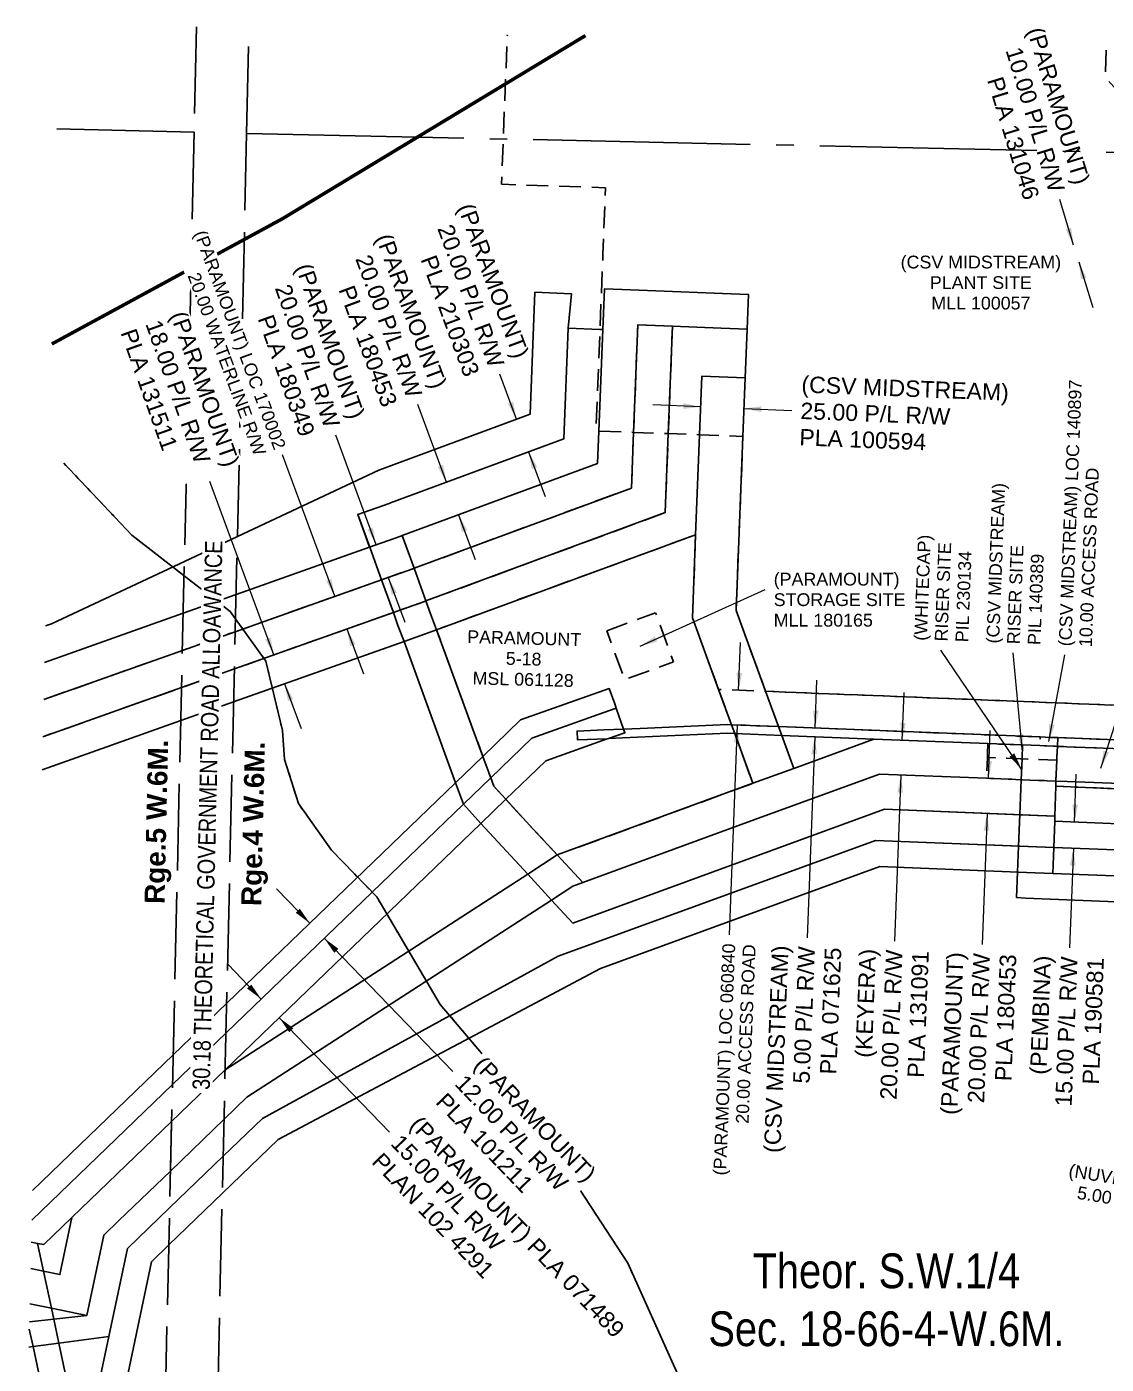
# Model space of a CAD drawing. Extents: x 393512 to 398378, y 6060644 to 6064862.
# Drawn here: x 396532 to 397153, y 6063277 to 6064047 of the extents above; entities that cross this region are included whole.
import ezdxf
from ezdxf.enums import TextEntityAlignment as Align

# ---------------------------------------------------------------- set-up
doc = ezdxf.new("R2010")
doc.units = 0
doc.header["$LTSCALE"] = 5
for name, pattern in [('DASHDOT2', [12.7, 6.35, -3.175, 0, -3.175]), ('foc-ACCESSROAD', [3.75, 2.5, -1.25]), ('foc-QUARTERLINE', [33, 25, -3, 2, -3]), ('foc-UNSURVEYED', [12.5, 10, -2.5]), ('foc-WHEELTRACKS', [2, 0.4, -1.6])]:
    doc.linetypes.add(name, pattern=pattern)
for name, color, linetype in [('AS-WILDLIFE', 131, 'DASHDOT2'), ('C-SYMBOL', 7, 'Continuous'), ('D-TXT', 6, 'Continuous'), ('F-AR', 190, 'foc-ACCESSROAD'), ('F-RW', 190, 'Continuous'), ('F-WS', 190, 'foc-ACCESSROAD'), ('L-QSEC', 8, 'foc-QUARTERLINE'), ('L-USEC', 7, 'foc-UNSURVEYED'), ('T-CREEK', 160, 'Continuous'), ('T-WATER-P3', 160, 'foc-WHEELTRACKS')]:
    doc.layers.add(name, color=color, linetype=linetype)
for name, color, linetype, lineweight in [('C-AR-T', 13, 'Continuous', 9), ('F-AR-T', 190, 'Continuous', 9), ('F-RW-T', 190, 'Continuous', 9), ('F-WS-T', 190, 'Continuous', 9)]:
    doc.layers.add(name, color=color, linetype=linetype, lineweight=lineweight)
doc.styles.add('175L', font='ARIALN.TTF', dxfattribs={"height": 20})
doc.styles.add('80CG', font='ARIALN.TTF', dxfattribs={"height": 10})
doc.styles.add('80L', font='ARIALN.TTF', dxfattribs={"height": 10})
doc.styles.add('A60', font='arial.ttf', dxfattribs={"height": 7.35})
doc.styles.add('A80', font='arial.ttf', dxfattribs={"height": 9.5})
doc.styles.add('AB100', font='arialbd.ttf', dxfattribs={"height": 11.5})
doc.styles.add('foc-LtypeFont', font='ARIALN.TTF', dxfattribs={"height": 7.35})
doc.linetypes.add('foc-TOPO-flowdirection-NOLINE', pattern='A,0,[">",foc-LtypeFont,S=0.3,R=0,X=0,Y=-0.945],-20,[">",foc-LtypeFont,S=0.3,R=0,X=0,Y=-0.945],0', length=20)
doc.dimstyles.new('Compass 5 000', dxfattribs={"dimscale": 5, "dimtxt": 9, "dimasz": 2, "dimexe": 0.2, "dimexo": 0.0625, "dimgap": 0.5, "dimtad": 0, "dimtih": 1, "dimtoh": 1, "dimzin": 0, "dimdsep": 46, "dimtxsty": '80CG', "dimcen": 0.1, "dimse1": 1, "dimse2": 1, "dimclrd": 256, "dimclrt": 256, "dimaunit": 1, "dimadec": 4, "dimazin": 0, "dimtfac": 0.06, "dimtofl": 0, "dimtmove": 0, "dimatfit": 1, "dimfxl": 0.2, "dimtolj": 1, "dimtzin": 0, "dimlwd": -1, "dimarcsym": 0})

msp = doc.modelspace()

# ---------------------------------------------------------------- linework, layer by layer
at = {"layer": 'AS-WILDLIFE', "const_width": 2}
msp.add_lwpolyline([(396546.25, 6063864.09), (396678.9, 6063936.09), (396853.41, 6064041.54)], dxfattribs=at)
at = {"layer": 'F-AR', "flags": 128}
msp.add_lwpolyline([(396541.57, 6063659.43), (396621.38, 6063687.72), (396651.8, 6063698.5), (396736.04, 6063728.36), (396753.99, 6063734.73), (396754.76, 6063735.02), (396879.9, 6063781.15), (396881.14, 6063813.22), (396883.54, 6063875.02), (396903.52, 6063874.24), (396901.13, 6063812.49), (396899.37, 6063767.01), (396761.62, 6063716.23), (396760.79, 6063715.92), (396742.88, 6063709.57), (396651.31, 6063677.11), (396620.89, 6063666.33), (396541.08, 6063638.04)], dxfattribs=at)
for points in [[(397284.92, 6063638.78), (397307.93, 6063622.68), (397314.35, 6063624.22), (397321.05, 6063625.78), (397322.21, 6063626.04), (397320.74, 6063622.09), (397313.38, 6063602.37), (397311.08, 6063596.21), (397310.03, 6063596.93), (397305.73, 6063599.92), (397301.61, 6063602.81), (397275.81, 6063620.74), (397266.03, 6063624.04), (397240.73, 6063632.56), (397239.48, 6063632.98), (397230.47, 6063633.34), (397125.27, 6063637.52), (397121.01, 6063637.69), (397115.27, 6063637.92), (396964.59, 6063643.91), (396937.5, 6063644.99), (396930.06, 6063665.3), (396957.15, 6063664.22), (397243.12, 6063652.85), (397284.92, 6063638.78)], [(397125.27, 6063637.52), (397125.07, 6063632.53), (397124.05, 6063632.57), (397123.1, 6063632.6), (397115.07, 6063632.92), (397115.27, 6063637.92), (397121.01, 6063637.69), (397125.27, 6063637.52)]]:
    msp.add_lwpolyline(points, close=True, dxfattribs=at)
at = {"layer": 'F-RW', "flags": 128}
for points in [[(396542.06, 6063680.81), (396621.87, 6063709.11), (396652.29, 6063719.89), (396729.19, 6063747.15), (396747.19, 6063753.54), (396747.91, 6063753.8), (396860.44, 6063795.29), (396861.16, 6063813.96), (396863.42, 6063872.32), (396864.33, 6063895.8), (396884.31, 6063895.01), (396932.23, 6063893.12), (396947.32, 6063892.52), (396946.5, 6063872.54), (396931.49, 6063873.13), (396903.52, 6063874.24), (396883.54, 6063875.02), (396881.14, 6063813.22), (396879.9, 6063781.15), (396754.76, 6063735.02), (396753.99, 6063734.73), (396736.04, 6063728.36), (396651.8, 6063698.5), (396621.38, 6063687.72), (396541.57, 6063659.43)], [(396542.54, 6063701.86), (396546.05, 6063703.09), (396622.55, 6063738.97), (396653.05, 6063753.28), (396734.45, 6063791.46), (396821.6, 6063823.74), (396824.37, 6063893.83), (396845.3, 6063893), (396843.46, 6063873.08), (396841.03, 6063809.54), (396741.23, 6063772.66), (396740.39, 6063772.35), (396722.36, 6063765.95), (396729.19, 6063747.15), (396652.29, 6063719.89), (396621.87, 6063709.11), (396542.06, 6063680.81)], [(396541.08, 6063638.04), (396620.89, 6063666.33), (396651.31, 6063677.11), (396742.88, 6063709.57), (396760.79, 6063715.92), (396761.62, 6063716.23), (396899.37, 6063767.01), (396901.13, 6063812.49), (396903.52, 6063874.24), (396931.49, 6063873.13), (396946.49, 6063872.54), (396945.39, 6063844.6), (396930.44, 6063845.19), (396920.42, 6063845.58), (396919.1, 6063811.83), (396916.85, 6063754.27), (396767.68, 6063699.63), (396748.98, 6063692.94), (396650.87, 6063658.2), (396620.46, 6063647.4), (396540.65, 6063619.06)], [(397174.34, 6063587.4), (397123.59, 6063589.41), (397123.71, 6063592.41), (397108.7, 6063593.01), (397025.49, 6063596.3), (396846.22, 6063530.83), (396833.94, 6063544.09), (396820.17, 6063559), (396793.21, 6063588.18), (396783.17, 6063599.2), (396778.63, 6063611.59), (396748.99, 6063692.87), (396745.5, 6063701.98), (396742.88, 6063709.57), (396736.04, 6063728.36), (396729.2, 6063747.15), (396722.36, 6063765.95), (396740.39, 6063772.35), (396741.23, 6063772.65), (396841.01, 6063809.51), (396843.46, 6063873.1), (396861.79, 6063872.38), (396863.42, 6063872.32), (396861.16, 6063813.96), (396860.44, 6063795.29), (396747.91, 6063753.8), (396754.76, 6063735.02), (396761.62, 6063716.23), (396764.29, 6063708.82), (396767.7, 6063699.61), (396794.36, 6063626.75), (396798.87, 6063614.44), (396800.65, 6063609.56), (396807.59, 6063602.04), (396823.41, 6063584.91), (396837.18, 6063570), (396851.88, 6063554.09), (396956.72, 6063592.46), (397022.63, 6063616.59), (397084.31, 6063614.13), (397109.28, 6063613.14), (397124.28, 6063612.54), (397124.17, 6063609.55), (397149.89, 6063608.52), (397151.88, 6063608.45), (397154.14, 6063608.35)], [(396535.1, 6063376.9), (396616.05, 6063454.91), (396646.9, 6063484.64), (396778.63, 6063611.59), (396794.36, 6063626.76), (396816.1, 6063647.71), (396867.14, 6063665.78), (396870.25, 6063657.04), (396871.16, 6063654.47), (396860.75, 6063650.78), (396822.56, 6063637.27), (396798.88, 6063614.44), (396783.17, 6063599.2), (396646.51, 6063467.6), (396615.66, 6063437.87), (396534.71, 6063359.86)], [(396534.71, 6063359.86), (396615.66, 6063437.87), (396646.51, 6063467.6), (396783.17, 6063599.2), (396798.88, 6063614.44), (396822.56, 6063637.27), (396860.75, 6063650.78), (396871.16, 6063654.47), (396875.41, 6063642.44), (396876.16, 6063640.33), (396866.76, 6063637.05), (396865.88, 6063636.84), (396830.61, 6063624.22), (396820.8, 6063614.77), (396807.59, 6063602.04), (396793.21, 6063588.18), (396646.02, 6063446.33), (396615.17, 6063416.6), (396557.84, 6063361.34), (396541.69, 6063345.78), (396538.07, 6063346.51), (396534.43, 6063347.26)], [(397157.04, 6063631.25), (397125.07, 6063632.53), (397124.05, 6063632.57), (397123.1, 6063632.6), (397115.07, 6063632.92), (397110.09, 6063633.12), (397085.1, 6063634.11), (397019.47, 6063636.73), (396966.45, 6063638.84), (396939.35, 6063639.91), (396935.16, 6063640.08), (396874.79, 6063637.41), (396866.76, 6063637.05), (396865.88, 6063636.84), (396848.85, 6063636.26), (396848.63, 6063641.26), (396863.99, 6063641.94), (396875.41, 6063642.44), (396884.94, 6063642.87), (396935.2, 6063645.08), (396937.49, 6063644.99), (396964.59, 6063643.91), (397115.27, 6063637.92), (397121.01, 6063637.69), (397125.27, 6063637.52), (397230.47, 6063633.34)], [(397166.49, 6063610.86), (397130.66, 6063612.29), (397124.28, 6063612.54), (397109.28, 6063613.14), (397084.31, 6063614.13), (397022.63, 6063616.59), (396956.72, 6063592.46), (396851.88, 6063554.09), (396846.16, 6063552), (396833.94, 6063544.09), (396658.51, 6063430.59), (396645.37, 6063417.93), (396614.52, 6063388.02), (396615.17, 6063416.6), (396646.02, 6063446.33), (396820.17, 6063559), (396837.18, 6063570), (396949.84, 6063611.24), (396973.39, 6063619.86), (397019.47, 6063636.73), (397085.1, 6063634.11), (397110.09, 6063633.12), (397115.07, 6063632.92), (397123.1, 6063632.6), (397124.05, 6063632.57), (397125.07, 6063632.53), (397157.04, 6063631.25)], [(397173.2, 6063542.44), (397106.83, 6063545.07), (397101.61, 6063545.55), (397102.19, 6063560.17), (397102.78, 6063575.15), (397103.5, 6063593.21), (397104.3, 6063613.34), (397104.78, 6063625.33), (397105.09, 6063633.32), (397110.09, 6063633.12), (397115.07, 6063632.92), (397123.1, 6063632.6), (397124.05, 6063632.57), (397125.07, 6063632.53), (397124.83, 6063626.54), (397124.75, 6063624.54), (397124.28, 6063612.54), (397124.17, 6063609.55), (397123.71, 6063592.41), (397123.59, 6063589.41), (397123.01, 6063574.35), (397122.42, 6063559.42), (397173.19, 6063557.42)], [(396533.38, 6063301.44), (396547.33, 6063302.95), (396566.33, 6063305.02), (396576.15, 6063351.26), (396584.87, 6063359.62), (396614.52, 6063388.02), (396645.37, 6063417.93), (396658.51, 6063430.59), (396833.94, 6063544.09), (396846.22, 6063530.83), (397025.49, 6063596.3), (397123.71, 6063592.41), (397123.59, 6063589.41), (397174.34, 6063587.4)], [(397173.78, 6063572.34), (397123.03, 6063574.35), (397020.46, 6063578.42), (396837.74, 6063511.72), (396667.48, 6063418.41), (396644.89, 6063396.64), (396614.04, 6063366.9), (396589.85, 6063343.59), (396579.08, 6063292.87), (396550.28, 6063289.06), (396535.41, 6063287.1), (396533.04, 6063286.78)], [(396564.28, 6063223.18), (396579.08, 6063292.87), (396589.85, 6063343.59), (396614.04, 6063366.9), (396644.89, 6063396.64), (396667.48, 6063418.41), (396837.74, 6063511.72), (397020.46, 6063578.42), (397108, 6063574.95), (397123.02, 6063574.35), (397173.78, 6063572.34)], [(397173.18, 6063557.38), (397122.43, 6063559.39), (397107.41, 6063559.97), (397022.84, 6063563.32), (396862.12, 6063504.66), (396676.54, 6063406.33), (396644.4, 6063375.34), (396613.55, 6063345.59), (396603.56, 6063335.96), (396579.72, 6063222.79)], [(396534.08, 6063332.02), (396541.47, 6063330.51), (396550.89, 6063328.58), (396557.84, 6063361.34), (396615.17, 6063416.6), (396614.52, 6063388.02), (396584.87, 6063359.62), (396576.15, 6063351.26), (396566.33, 6063305.02), (396546.01, 6063309.17), (396533.61, 6063311.7)], [(396534.43, 6063347.26), (396538.07, 6063346.51), (396541.47, 6063330.51), (396546.01, 6063309.17), (396547.33, 6063302.95), (396550.28, 6063289.06), (396564.28, 6063223.18), (396570.73, 6063192.85), (396577.17, 6063162.51), (396603.09, 6063040.57), (396606.23, 6063025.94), (396633.5, 6062899), (396639.48, 6062871.16), (396643.68, 6062851.61), (396647.88, 6062832.04), (396651.03, 6062817.39), (396654.14, 6062802.7), (396683.11, 6062665.77), (396729.65, 6062442.67), (396732.9, 6062427.09), (396733.7, 6062424.9), (396737.38, 6062414.96), (396744.68, 6062395.27), (396752.94, 6062372.8)], [(396533.28, 6063297.14), (396535.41, 6063287.1), (396555.34, 6063193.25), (396561.78, 6063162.91), (396588.41, 6063037.47), (396604.75, 6062961.39), (396629, 6062848.54), (396632.02, 6062834.46), (396633.2, 6062828.96), (396647.88, 6062832.04), (396813.84, 6062866.78), (396817.85, 6062852.28), (396651.03, 6062817.39), (396636.35, 6062814.3), (396631.54, 6062813.29), (396621.67, 6062811.22), (396618.51, 6062825.92), (396614.32, 6062845.47), (396603.28, 6062896.86), (396573.75, 6063034.34), (396546.36, 6063163.31), (396539.92, 6063193.64), (396531.79, 6063231.95)], [(396737.19, 6062372.15), (396732.39, 6062385.32), (396725.06, 6062405.08), (396721.38, 6062414.99), (396719.64, 6062419.66), (396718.48, 6062422.8), (396715.97, 6062434.79), (396668.44, 6062662.67), (396639.46, 6062799.62), (396636.35, 6062814.3), (396633.2, 6062828.96), (396632.02, 6062834.46), (396629, 6062848.54), (396624.8, 6062868.09), (396604.75, 6062961.39), (396588.41, 6063037.47), (396561.78, 6063162.91), (396555.34, 6063193.25), (396535.41, 6063287.1), (396533.28, 6063297.14)]]:
    msp.add_lwpolyline(points, dxfattribs=at)
msp.add_lwpolyline([(396973.39, 6063619.86), (396949.84, 6063611.24), (396939.35, 6063639.91), (396937.49, 6063644.99), (396930.05, 6063665.29), (396914.96, 6063706.53), (396916.85, 6063754.27), (396919.11, 6063811.83), (396920.43, 6063845.59), (396930.44, 6063845.21), (396945.41, 6063844.62), (396944.09, 6063810.91), (396940.12, 6063710.66), (396957.15, 6063664.22), (396964.59, 6063643.91), (396966.45, 6063638.84), (396973.39, 6063619.86)], close=True, dxfattribs=at)
at = {"layer": 'F-WS', "flags": 128}
msp.add_lwpolyline([(397153.24, 6064033.09), (397152.63, 6064017.55), (397181.41, 6063986.35), (397213.7, 6063985.02), (397225.16, 6063972.87), (397242.37, 6063954.64), (397256.75, 6063939.4), (397317.49, 6063875.01), (397301.07, 6063837.42), (397252.08, 6063739.05), (397346.37, 6063692.1), (397350.49, 6063690.04), (397349.29, 6063687.74), (397316.7, 6063628.39), (397314.35, 6063624.22), (397307.93, 6063622.69), (397284.93, 6063638.78), (397243.12, 6063652.85), (396957.15, 6063664.22), (396940.12, 6063710.66), (396944.09, 6063810.91), (396919.11, 6063811.83), (396901.13, 6063812.49), (396881.14, 6063813.22), (396861.16, 6063813.96), (396859.51, 6063814.02), (396861.79, 6063872.38), (396863.5, 6063915.84), (396864.09, 6063930.81), (396865, 6063954), (396805.06, 6063955.99), (396806.09, 6063982.02), (396808.45, 6064042)], dxfattribs=at)
for points in [[(396916.85, 6063754.27), (396914.96, 6063706.53), (396930.05, 6063665.3), (396937.49, 6063644.99), (396939.35, 6063639.91), (396949.84, 6063611.24), (396837.18, 6063570), (396823.41, 6063584.91), (396807.59, 6063602.04), (396800.64, 6063609.56), (396798.87, 6063614.44), (396794.35, 6063626.75), (396767.67, 6063699.63), (396916.85, 6063754.27)], [(396865.65, 6063699.03), (396893.81, 6063709.34), (396904.13, 6063681.19), (396875.97, 6063670.87), (396865.65, 6063699.03)], [(397124.83, 6063626.54), (397124.75, 6063624.54), (397109.77, 6063625.13), (397084.79, 6063626.12), (397084.88, 6063628.12), (397085.1, 6063634.11), (397110.09, 6063633.12), (397115.07, 6063632.92), (397123.1, 6063632.6), (397124.05, 6063632.57), (397125.07, 6063632.53), (397124.83, 6063626.54)], [(397175.58, 6063617.5), (397175.32, 6063610.51), (397166.49, 6063610.86), (397166.25, 6063607.87), (397156.13, 6063608.28), (397155.15, 6063608.31), (397154.14, 6063608.35), (397151.88, 6063608.44), (397149.89, 6063608.52), (397124.16, 6063609.55), (397124.28, 6063612.54), (397124.75, 6063624.54), (397124.83, 6063626.54), (397125.07, 6063632.53), (397157.04, 6063631.25), (397176.05, 6063630.5), (397175.9, 6063627.5), (397175.58, 6063617.5)], [(397124.75, 6063624.54), (397124.28, 6063612.54), (397109.28, 6063613.14), (397084.31, 6063614.13), (397084.79, 6063626.12), (397109.77, 6063625.13), (397124.75, 6063624.54)]]:
    msp.add_lwpolyline(points, close=True, dxfattribs=at)
at = {"layer": 'L-QSEC'}
for p, q in [((396549.09, 6063987.96), (396628.21, 6063985.91)), ((396658.36, 6063985.26), (397449.2, 6063968))]:
    msp.add_line(p, q, dxfattribs=at)
at = {"layer": 'L-USEC'}
for p, q in [((396629.6, 6064046.62), (396628.21, 6063985.91)), ((396658.36, 6063985.26), (396659.75, 6064045.84)), ((396628.21, 6063985.91), (396610.03, 6063191.84)), ((396640.18, 6063191.18), (396658.36, 6063985.26))]:
    msp.add_line(p, q, dxfattribs=at)
at = {"layer": 'T-CREEK', "linetype": 'foc-TOPO-flowdirection-NOLINE', "flags": 128}
msp.add_lwpolyline([(396553.18, 6063795.45), (396592.29, 6063754.05), (396648.83, 6063710.21), (396669.42, 6063681.6), (396678.93, 6063641.56), (396680.25, 6063625.01), (396688.2, 6063599.59), (396707.21, 6063572.81), (396733.27, 6063545.85), (396769.8, 6063484.02), (396816.4, 6063429.13), (396877.76, 6063335.18), (396913.55, 6063255.73), (396927.11, 6063234.69), (396941.12, 6063219.73), (396955.19, 6063210.39), (396985.81, 6063197.31), (397020.08, 6063173.29), (397028.96, 6063162.69), (397047.31, 6063149.05), (397081.44, 6063134.52), (397123.27, 6063134.58), (397129.56, 6063132.54), (397156.39, 6063114.38), (397179.88, 6063086.09), (397195.53, 6063052.01), (397185.94, 6062998.56), (397217.48, 6062980.71), (397275.17, 6062956.75), (397303.8, 6062936.99), (397365.41, 6062900.83), (397498.79, 6062838.6), (397513.61, 6062829.2)], dxfattribs=at)
at = {"layer": 'T-WATER-P3', "flags": 128}
msp.add_lwpolyline([(396553.18, 6063795.45), (396592.29, 6063754.05), (396648.83, 6063710.21), (396669.42, 6063681.6), (396678.93, 6063641.56), (396680.25, 6063625.01), (396688.2, 6063599.59), (396707.21, 6063572.81), (396733.27, 6063545.85), (396769.8, 6063484.02), (396816.4, 6063429.13), (396877.76, 6063335.18), (396913.55, 6063255.73), (396927.11, 6063234.69), (396941.12, 6063219.73), (396955.19, 6063210.39), (396985.81, 6063197.31), (397020.08, 6063173.29), (397028.96, 6063162.69), (397047.31, 6063149.05), (397081.44, 6063134.52), (397123.27, 6063134.58), (397129.56, 6063132.54), (397156.39, 6063114.38), (397179.88, 6063086.09), (397195.53, 6063052.01), (397185.94, 6062998.56), (397217.48, 6062980.71), (397275.17, 6062956.75), (397303.8, 6062936.99), (397365.41, 6062900.83), (397498.79, 6062838.6), (397513.61, 6062829.2)], dxfattribs=at)

# ---------------------------------------------------------------- texts
at = {"layer": 'C-SYMBOL', "color": 3, "insert": (397026.65, 6063340.71), "char_height": 19.9921, "width": 203.1622, "attachment_point": 2, "style": '175L'}
msp.add_mtext('Theor. S.W.1/4\\PSec. 18-66-4-W.6M.', dxfattribs=at)
at = {"layer": 'D-TXT', "color": 3, "style": 'AB100'}
for s, rotation, p in [('Rge.5 W.6M.', 88.68989, (396612.15, 6063589.03)), ('Rge.4 W.6M.', 88.68919, (396667.8, 6063587.82))]:
    msp.add_text(s, height=11.5, rotation=rotation, dxfattribs=at).set_placement(p, align=Align.CENTER)
at = {"layer": 'F-AR-T', "style": 'A60'}
for s, p in [('(CSV MIDSTREAM) LOC 140897', (397129.48, 6063690.15)), ('10.00 ACCESS ROAD', (397141.23, 6063689.69))]:
    msp.add_text(s, height=7.35, rotation=87.72303, dxfattribs=at).set_placement(p, align=Align.MIDDLE_LEFT)
for s, p in [('(PARAMOUNT) LOC 060840', (396935.99, 6063519.06)), ('20.00 ACCESS ROAD', (396947.74, 6063518.59))]:
    msp.add_text(s, height=7.35, rotation=87.72175, dxfattribs=at).set_placement(p, align=Align.MIDDLE_RIGHT)
at = {"layer": 'F-RW-T', "style": 'A80'}
for s, rotation, p in [('(PARAMOUNT)', 286.99586, (397139.48, 6063956.42)), ('10.00 P/L R/W', 286.99586, (397124.95, 6063951.97)), ('PLA 131046', 286.99586, (397110.41, 6063947.53)), ('(PARAMOUNT)', 290.32454, (396816.72, 6063856.59)), ('(PARAMOUNT)', 290.27187, (396769.43, 6063839.11)), ('20.00 P/L R/W', 290.32454, (396802.46, 6063851.31)), ('20.00 P/L R/W', 290.27187, (396755.18, 6063833.84)), ('PLA 210303', 290.32454, (396788.21, 6063846.03)), ('PLA 180453', 290.27187, (396740.92, 6063828.57)), ('(CSV MIDSTREAM)', 87.72115, (396965.62, 6063517.95)), ('5.00 P/L R/W', 87.72115, (396980.81, 6063517.34)), ('PLA 071625', 87.72115, (396996, 6063516.74)), ('(KEYERA)', 87.72049, (397016, 6063516.01)), ('20.00 P/L R/W', 87.72049, (397031.19, 6063515.41)), ('PLA 131091', 87.72049, (397046.38, 6063514.8)), ('(PARAMOUNT)', 87.73256, (397066.38, 6063514.07)), ('20.00 P/L R/W', 87.73256, (397081.57, 6063513.47)), ('PLA 180453', 87.73256, (397096.76, 6063512.87)), ('(PEMBINA)', 87.72972, (397116.76, 6063512.13)), ('15.00 P/L R/W', 87.72972, (397131.95, 6063511.53)), ('PLA 190581', 87.72972, (397147.14, 6063510.93))]:
    msp.add_text(s, height=9.5, rotation=rotation, dxfattribs=at).set_placement(p, align=Align.MIDDLE_RIGHT)
for s, rotation, p in [('(CSV MIDSTREAM)', 357.75067, (396977.79, 6063840.87)), ('25.00 P/L R/W', 357.75067, (396977.19, 6063825.68)), ('PLA 100594', 357.75067, (396976.59, 6063810.49)), ('(PARAMOUNT) PLA 071489', 313.94273, (396755.11, 6063417.35)), ('15.00 P/L R/W', 313.94273, (396744.17, 6063406.81)), ('PLAN 102 4291', 313.94273, (396733.22, 6063396.26))]:
    msp.add_text(s, height=9.5, rotation=rotation, dxfattribs=at).set_placement(p, align=Align.MIDDLE_LEFT)
at = {"layer": 'F-WS-T', "style": 'A60'}
for s, p in [('(CSV MIDSTREAM)', (397081.06, 6063907.54)), ('PLANT SITE', (397081.06, 6063895.73)), ('MLL 100057', (397081.06, 6063883.92))]:
    msp.add_text(s, height=7.35, dxfattribs=at).set_placement(p, align=Align.CENTER)
for s, p in [('(CSV MIDSTREAM)', (397087.86, 6063691.75)), ('(WHITECAP)', (397046.24, 6063693.35)), ('RISER SITE', (397058.13, 6063692.9)), ('PIL 230134', (397070.03, 6063692.44)), ('RISER SITE', (397099.75, 6063691.3)), ('PIL 140389', (397111.64, 6063690.84))]:
    msp.add_text(s, height=7.35, rotation=87.79907, dxfattribs=at).set_placement(p, align=Align.MIDDLE_LEFT)
for s, p in [('(PARAMOUNT)', (396961.79, 6063728.74)), ('STORAGE SITE', (396961.79, 6063716.93)), ('MLL 180165', (396961.79, 6063705.12))]:
    msp.add_text(s, height=7.35, dxfattribs=at).set_placement(p, align=Align.MIDDLE_LEFT)
for s, p in [('PARAMOUNT', (396818.07, 6063691.12)), ('5-18', (396817.76, 6063679.22)), ('MSL 061128', (396817.46, 6063667.42))]:
    msp.add_text(s, height=7.35, rotation=358.51957, dxfattribs=at).set_placement(p, align=Align.CENTER)

# ---------------------------------------------------------------- leaders
at = {"layer": 'F-AR-T'}
for points in [[(396709.13, 6063718.88), (396679.01, 6063800.36)], [(396716.08, 6063700.07), (396725.61, 6063674.27)], [(396941.59, 6063664.84), (396942.65, 6063692.32)], [(397120.17, 6063635.22), (397129.29, 6063685.16)], [(396940.82, 6063644.86), (396936.18, 6063524.04)]]:
    msp.add_leader(points, dimstyle='Compass 5 000', dxfattribs=at)
at = {"layer": 'F-RW-T'}
for points in [[(397134.45, 6063920.89), (397126.41, 6063947.19)], [(397137.37, 6063911.33), (397145.41, 6063885.03)], [(396813.73, 6063820.83), (396804.2, 6063846.62)], [(396773.39, 6063784.57), (396756.91, 6063829.15)], [(396919.74, 6063827.93), (396892.26, 6063829.01)], [(396944.72, 6063826.95), (396972.2, 6063825.88)], [(396732.96, 6063748.54), (396709.63, 6063811.67)], [(396820.68, 6063802.02), (396830.21, 6063776.22)], [(396780.34, 6063765.76), (396789.87, 6063739.96)], [(396739.91, 6063729.73), (396749.44, 6063703.94)], [(396680.22, 6063668.59), (396689.76, 6063642.8)], [(396985.64, 6063643.07), (396986.7, 6063670.55)], [(397035.83, 6063636.07), (397036.88, 6063663.55)], [(396985.45, 6063638.08), (396981, 6063522.32)], [(397085.44, 6063614.09), (397086.49, 6063641.57)], [(397035.05, 6063615.93), (397031.38, 6063520.38)], [(397134.93, 6063588.97), (397135.98, 6063616.45)], [(397084.66, 6063593.96), (397081.76, 6063518.45)], [(397134.35, 6063573.9), (397132.14, 6063516.51)], [(396694.73, 6063530.74), (396675.65, 6063550.54)], [(396703.08, 6063522.07), (396776.99, 6063445.38)], [(396677.16, 6063476.34), (396740.7, 6063410.41)]]:
    msp.add_leader(points, dimstyle='Compass 5 000', dxfattribs=at)
at = {"layer": 'F-WS-T'}
for points in [[(396884.89, 6063690.11), (396956.79, 6063722.83)], [(397104.53, 6063619.33), (397057.94, 6063687.9)], [(397104.93, 6063629.32), (397099.56, 6063686.3)], [(397150.11, 6063620.02), (397170.77, 6063683.55)]]:
    msp.add_leader(points, dimstyle='Compass 5 000', dxfattribs=at)

# ---------------------------------------------------------------- next in the draw order: texts
at = {"layer": 'C-AR-T', "insert": (397243.25, 6063373.64), "char_height": 7.35, "width": 112.6097, "attachment_point": 3, "rotation": 350.46537, "line_spacing_factor": 0.96, "style": 'A60', "bg_fill": 3, "box_fill_scale": 1.15, "bg_fill_color": 256, "bg_fill_true_color": 256, "bg_fill_transparency": 0}
msp.add_mtext('(NUVISTA) LOC ______\\P5.00 WATERLINE R/W', dxfattribs=at)
at = {"layer": 'F-AR-T', "insert": (396634.65, 6063930.98), "char_height": 7.35, "width": 133.0554, "attachment_point": 1, "rotation": 290.28356, "line_spacing_factor": 0.971429, "style": 'A60', "bg_fill": 3, "box_fill_scale": 1.15, "bg_fill_color": 256, "bg_fill_true_color": 256, "bg_fill_transparency": 0}
msp.add_mtext('\\pi0.69519;(PARAMOUNT) LOC 170002 \\P\\pi22.20873;20.00 WATERLINE R/W', dxfattribs=at)
at = {"layer": 'F-RW-T', "insert": (396795.38, 6063455.05), "char_height": 9.5, "width": 93.2481, "attachment_point": 1, "rotation": 313.94194, "line_spacing_factor": 0.96, "style": 'A80', "bg_fill": 3, "box_fill_scale": 1.15, "bg_fill_color": 256, "bg_fill_true_color": 256, "bg_fill_transparency": 0}
msp.add_mtext('(PARAMOUNT) 12.00 P/L R/W\\PPLA 101211', dxfattribs=at)
at = {"layer": 'L-USEC', "insert": (396627.15, 6063434.7), "char_height": 9.9961, "attachment_point": 1, "rotation": 88.66853, "style": '80L', "bg_fill": 3, "box_fill_scale": 1.15, "bg_fill_color": 256, "bg_fill_true_color": 256, "bg_fill_transparency": 0}
msp.add_mtext_dynamic_manual_height_columns('\\pi0.2784;30.18 THEORETICAL GOVERNMENT ROAD ALLOAWANCE', width=315.7123, gutter_width=49.98, heights=[0], dxfattribs=at)

# ---------------------------------------------------------------- next in the draw order: texts
at = {"layer": 'F-RW-T', "style": 'A80'}
for s, p in [('(PARAMOUNT)', (396722.15, 6063821.63)), ('20.00 P/L R/W', (396707.82, 6063816.55)), ('PLA 180349', (396693.5, 6063811.47))]:
    msp.add_text(s, height=9.5, rotation=289.51828, dxfattribs=at).set_placement(p, align=Align.MIDDLE_RIGHT)

# ---------------------------------------------------------------- next in the draw order: leaders
at = {"layer": 'F-RW-T'}
for points in [[(396674.09, 6063685.19), (396637.23, 6063784.92)], [(396666.77, 6063487.11), (396647.69, 6063506.91)]]:
    msp.add_leader(points, dimstyle='Compass 5 000', dxfattribs=at)

# ---------------------------------------------------------------- next in the draw order: texts
at = {"layer": 'F-RW-T', "insert": (396623.25, 6063883.97), "char_height": 9.5, "width": 93.2481, "attachment_point": 1, "rotation": 289.49978, "line_spacing_factor": 0.96, "style": 'A80', "bg_fill": 3, "box_fill_scale": 1.15, "bg_fill_color": 256, "bg_fill_true_color": 256, "bg_fill_transparency": 0}
msp.add_mtext('(PARAMOUNT) 18.00 P/L R/W\\PPLA 131511', dxfattribs=at)

doc.saveas('drawing.dxf')
